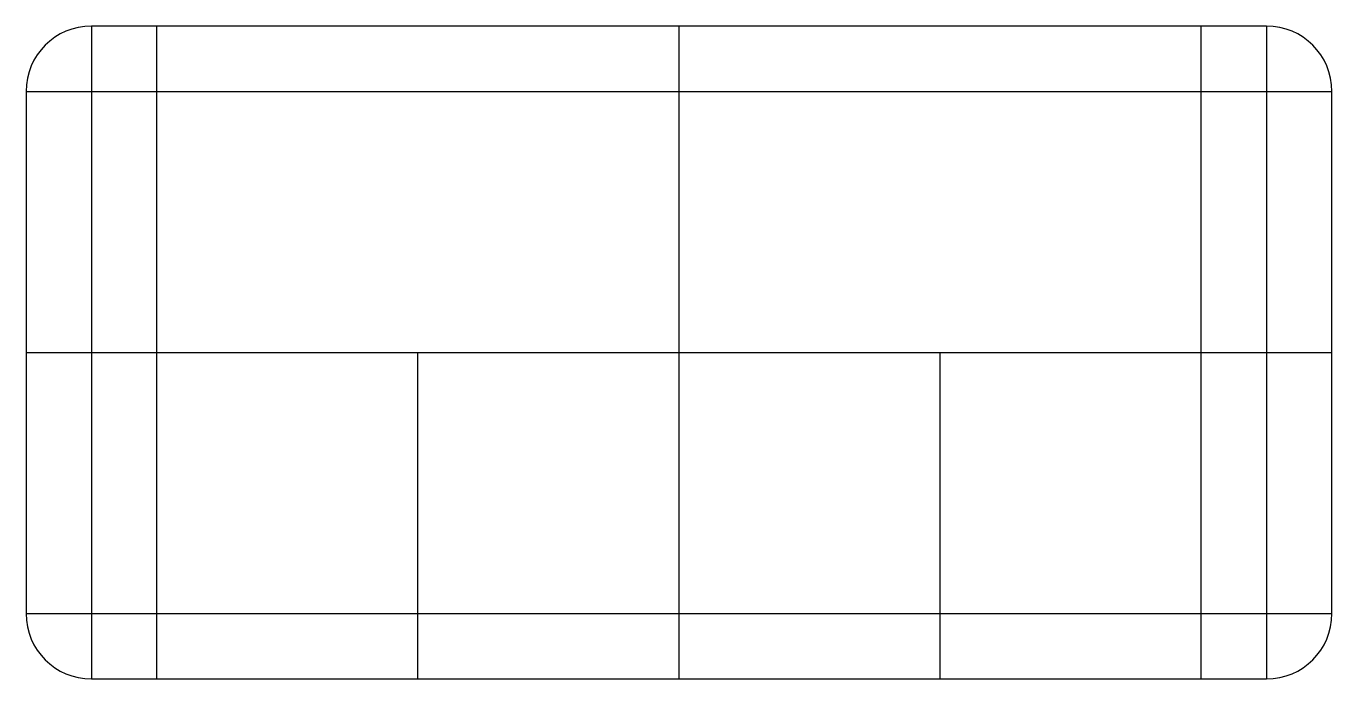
# Model space of a CAD drawing. Header units: millimetres. Extents: x 0 to 100, y 0 to 50.
import ezdxf

# ---------------------------------------------------------------- set-up
doc = ezdxf.new("R2010")
doc.units = ezdxf.units.MM
doc.layers.get('0').update_dxf_attribs({"lineweight": 25, "true_color": 0xffffff})
doc.layers.add('规划图层', color=7, linetype='Continuous', lineweight=25, true_color=0x000000)

msp = doc.modelspace()

# ---------------------------------------------------------------- linework, layer by layer
for p, q in [((95, 50), (5, 50)), ((5, 50), (5, 0)), ((95, 50), (95, 0)), ((0, 45), (0, 5)), ((0, 45), (100, 45)), ((100, 5), (100, 45)), ((0, 5), (100, 5)), ((5, 0), (95, 0))]:
    msp.add_line(p, q)
for centre, start, end in [((5, 45), 90, 180), ((95, 45), 0, 90), ((5, 5), 180, 270), ((95, 5), 270, 0)]:
    msp.add_arc(centre, 5, start, end)
at = {"layer": '规划图层'}
for p, q in [((10, 0), (10, 50)), ((50, 50), (50, 0)), ((90, 0), (90, 50)), ((0, 25), (100, 25)), ((30, 0), (30, 25)), ((70, 0), (70, 25))]:
    msp.add_line(p, q, dxfattribs=at)

doc.saveas('drawing.dxf')
